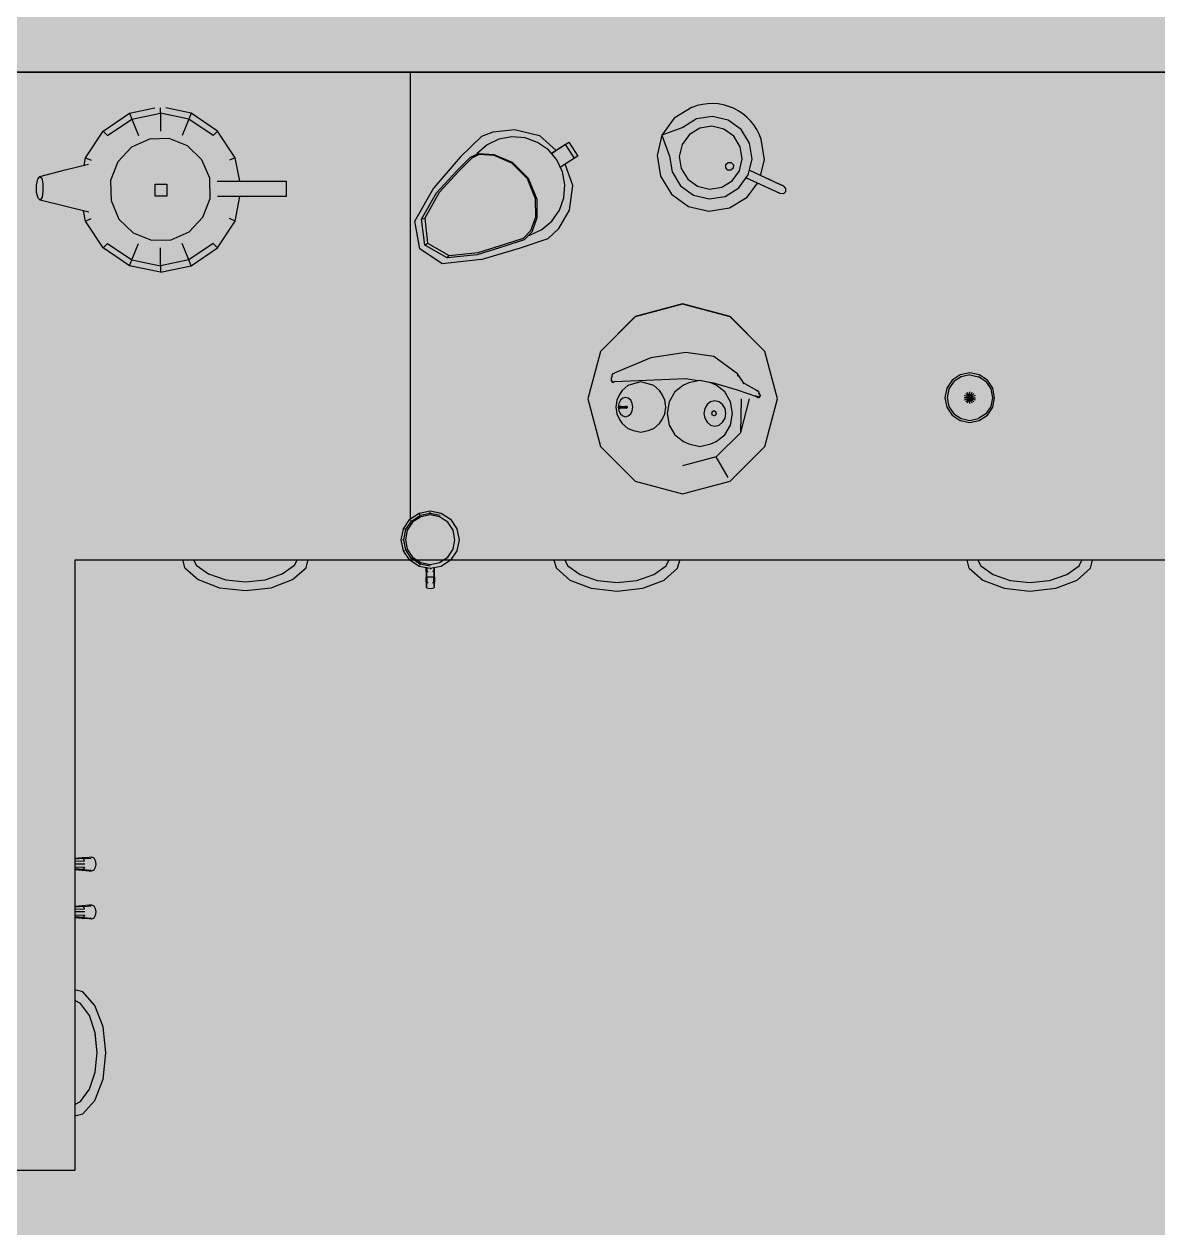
# Model space of a CAD drawing. Header units: millimetres. Extents: x 11706 to 69606, y 10911 to 38811.
# Drawn here: x 12960 to 14405, y 14337 to 15872 of the extents above; entities that cross this region are included whole.
import ezdxf

# ---------------------------------------------------------------- set-up
doc = ezdxf.new("R2010")
doc.units = ezdxf.units.MM
for name, color, linetype in [('floor', 172, 'Continuous'), ('Furniture', 34, 'Continuous'), ('wall', 5, 'Continuous')]:
    doc.layers.add(name, color=color, linetype=linetype)

# ---------------------------------------------------------------- blocks, each defined once
blk = doc.blocks.new('yuti7765')
blk.add_hatch(color=254).paths.add_polyline_path([(0, -1400.1), (0, 0), (3466.5, -0.1), (3466.5, -622.2), (618.4, -622.2), (618.4, -1400.1)])
for p, q in [((1046.1, -569.4), (1046.1, -0.1)), ((687.9, -52.4), (720.5, -45.7)), ((727.4, -52.4), (727.4, -45.7)), ((766.8, -52.4), (734.2, -45.7)), ((1405.1, -44.9), (1382.3, -58.9)), ((654.5, -75.2), (687.9, -52.4)), ((660, -80.8), (690.9, -59.8)), ((687.9, -52.4), (690.9, -59.8)), ((690.9, -59.8), (727.4, -52.4)), ((690.9, -59.8), (699.5, -80.8)), ((727.4, -52.4), (727.4, -75.2)), ((763.8, -59.8), (727.4, -52.4)), ((763.8, -59.8), (755.3, -80.8)), ((766.8, -52.4), (763.8, -59.8)), ((794.7, -80.8), (763.8, -59.8)), ((800.3, -75.2), (766.8, -52.4)), ((1382.3, -58.9), (1366.6, -80.5)), ((1410.5, -59.7), (1393, -70.5)), ((1430.8, -56.5), (1410.5, -59.7)), ((1450.8, -61.3), (1430.8, -56.5)), ((1467.4, -73.3), (1450.8, -61.3)), ((632.1, -109.3), (654.5, -75.2)), ((654.5, -75.2), (660, -80.8)), ((800.3, -75.2), (794.7, -80.8)), ((822.6, -109.3), (800.3, -75.2)), ((1137.1, -81.5), (1151.6, -76.2)), ((1151.6, -76.2), (1178.6, -73.3)), ((1178.6, -73.3), (1210.5, -81)), ((1393, -70.5), (1366.6, -80.5)), ((1414.9, -71.5), (1401.6, -79.7)), ((1430.3, -69), (1414.9, -71.5)), ((1445.5, -72.7), (1430.3, -69)), ((1458.2, -81.8), (1445.5, -72.7)), ((1478.1, -90.8), (1467.4, -73.3)), ((713.4, -85.4), (690.4, -95.7)), ((738.6, -84.8), (713.4, -85.4)), ((762, -94.1), (738.6, -84.8)), ((1137.1, -81.5), (1109.6, -108.5)), ((1158.9, -85.7), (1143.8, -92.9)), ((1175.4, -82.7), (1158.9, -85.7)), ((1192.2, -84), (1175.4, -82.7)), ((1208, -89.6), (1192.2, -84)), ((1221.8, -99.1), (1208, -89.6)), ((1210.5, -81), (1231.6, -100)), ((1243.7, -92.2), (1248.1, -89.4)), ((1248.1, -89.4), (1259.5, -107)), ((1366.6, -80.5), (1360.4, -106.4)), ((1366.6, -80.5), (1376.2, -107)), ((1401.6, -79.7), (1392.4, -92.3)), ((1466.4, -95.2), (1458.2, -81.8)), ((1481.4, -111.1), (1478.1, -90.8)), ((1497.1, -111.7), (1493, -85.3)), ((690.4, -95.7), (673, -114.3)), ((780.1, -111.9), (762, -94.1)), ((1122.5, -108.3), (1132.6, -103.6)), ((1133.8, -105.2), (1124.1, -109.7)), ((1131, -103.7), (1130.5, -104.6)), ((1143.8, -92.9), (1131, -103.7)), ((1132.6, -103.6), (1152.3, -105)), ((1152.8, -106.5), (1133.8, -105.2)), ((1152.3, -105), (1175.6, -114.8)), ((1175.3, -116), (1152.8, -106.5)), ((1232.6, -111.9), (1221.8, -99.1)), ((1243.7, -92.2), (1226, -103.7)), ((1239.2, -95.1), (1226, -103.7)), ((1226, -103.7), (1230.8, -100.5)), ((1226, -103.7), (1227.2, -105.5)), ((1243.7, -92.2), (1239.2, -95.1)), ((1242, -93.3), (1243.7, -92.2)), ((1255.1, -109.9), (1243.7, -92.2)), ((1259.5, -107), (1255.1, -109.9)), ((1360.4, -106.4), (1364.6, -132.8)), ((1376.2, -107), (1379.4, -127.3)), ((1392.4, -92.3), (1388.7, -107.5)), ((1468.8, -110.6), (1466.4, -95.2)), ((605.9, -124.6), (635.9, -117.2)), ((630.3, -118.6), (632.1, -109.3)), ((632.1, -109.3), (639.4, -112.4)), ((673, -114.3), (663.9, -138.2)), ((790.3, -135.3), (780.1, -111.9)), ((822.6, -109.3), (815.4, -112.4)), ((828.5, -139.2), (822.6, -109.3)), ((1109.6, -108.5), (1075.7, -147.6)), ((1105.5, -125.4), (1122.5, -108.3)), ((1124.1, -109.7), (1107.7, -126.2)), ((1195.2, -135.9), (1175.3, -116)), ((1175.6, -114.8), (1196.2, -135.4)), ((1239.8, -127), (1232.6, -111.9)), ((1237.4, -121.3), (1236.2, -119.5)), ((1255.1, -109.9), (1237.4, -121.3)), ((1253.1, -144.5), (1243.4, -117.4)), ((1388.7, -107.5), (1391.2, -123)), ((1447.8, -121.9), (1447.9, -117.9)), ((1450.5, -124.8), (1447.8, -121.9)), ((1447.9, -117.9), (1450.9, -115.1)), ((1450.9, -115.1), (1454.9, -115.3)), ((1457.5, -122.3), (1454.5, -125)), ((1454.9, -115.3), (1457.6, -118.2)), ((1457.6, -118.2), (1457.5, -122.3)), ((1465.2, -125.8), (1468.8, -110.6)), ((1476.6, -131.1), (1481.4, -111.1)), ((1492.3, -131.8), (1497.1, -111.7)), ((569.5, -144.3), (571.1, -136.3)), ((571.1, -136.3), (573.8, -132.9)), ((573.8, -132.9), (605.9, -124.6)), ((573.8, -132.9), (576.2, -135.2)), ((576.2, -135.2), (577.6, -142.4)), ((790.8, -161), (790.3, -135.3)), ((1079.4, -153.7), (1105.5, -125.4)), ((1107.7, -126.2), (1082.6, -153.5)), ((1205.6, -161.4), (1195.2, -135.9)), ((1196.2, -135.4), (1207, -161.8)), ((1242.8, -143.5), (1239.8, -127)), ((1364.6, -132.8), (1378.6, -155.5)), ((1379.4, -127.3), (1390.2, -144.8)), ((1391.2, -123), (1399.4, -136.3)), ((1399.4, -136.3), (1412, -145.5)), ((1454.5, -125), (1450.5, -124.8)), ((1456, -138.5), (1465.2, -125.8)), ((1464.5, -147.7), (1476.6, -131.1)), ((1517.4, -154.9), (1474.2, -135.1)), ((1516.9, -143.1), (1478.4, -125.4)), ((1510.2, -140.1), (1500.9, -135.8)), ((569.7, -153.6), (569.5, -144.3)), ((577.8, -151.7), (576.6, -159.6)), ((577.6, -142.4), (577.8, -151.7)), ((663.9, -138.2), (664.5, -163.8)), ((720.9, -143), (735.8, -143)), ((720.9, -158.3), (720.9, -143)), ((735.8, -143), (735.8, -158.3)), ((799.9, -139.2), (806.7, -139.2)), ((806.7, -139.2), (812.1, -139.2)), ((812.1, -139.2), (822.3, -139.2)), ((822.3, -139.2), (840.2, -139.2)), ((840.2, -139.2), (858.3, -139.2)), ((858.3, -139.2), (873.4, -139.2)), ((873.4, -139.2), (883.3, -139.2)), ((883.3, -139.2), (887.6, -139.2)), ((887.6, -139.2), (887.6, -158.7)), ((1051.6, -190.2), (1075.7, -147.6)), ((1241.5, -160.3), (1242.8, -143.5)), ((1248.6, -176), (1253.1, -144.5)), ((1390.2, -144.8), (1406.8, -156.9)), ((1412, -145.5), (1427.2, -149.1)), ((1427.2, -149.1), (1442.7, -146.6)), ((1442.7, -146.6), (1456, -138.5)), ((1447, -158.4), (1464.5, -147.7)), ((1475.3, -159.3), (1488.2, -141.5)), ((1508.7, -150.9), (1486.4, -140.7)), ((1520.2, -144.7), (1512.6, -141.1)), ((1521.8, -145.4), (1516.9, -143.1)), ((1521.4, -155.1), (1524.3, -152.3)), ((1524.5, -148.3), (1521.8, -145.4)), ((1524.3, -152.3), (1524.5, -148.3)), ((571.7, -160.8), (569.7, -153.6)), ((574.3, -163.1), (571.7, -160.8)), ((576.6, -159.6), (574.3, -163.1)), ((607, -171.3), (574.3, -163.1)), ((664.5, -163.8), (674.6, -187.3)), ((735.8, -158.3), (720.9, -158.3)), ((781.7, -184.9), (790.8, -161)), ((887.6, -158.7), (800, -158.7)), ((822.6, -189.8), (828.7, -158.7)), ((1060.3, -187.5), (1079.4, -153.7)), ((1082.6, -153.5), (1064.2, -186.1)), ((1205.9, -184.4), (1205.6, -161.4)), ((1207, -161.8), (1207.3, -185.8)), ((1235.9, -176), (1241.5, -160.3)), ((1378.6, -155.5), (1400.2, -171.2)), ((1406.8, -156.9), (1426.8, -161.6)), ((1426.8, -161.6), (1447, -158.4)), ((1452.5, -173.2), (1475.3, -159.3)), ((1516.7, -154.6), (1515.1, -153.9)), ((1517.4, -154.9), (1516.7, -154.6)), ((1521.4, -155.1), (1517.4, -154.9)), ((636.1, -178.4), (607, -171.3)), ((632.1, -189.8), (629.6, -176.8)), ((1226.4, -189.8), (1235.9, -176)), ((1235.2, -199.4), (1248.6, -176)), ((1400.2, -171.2), (1426.2, -177.4)), ((1426.2, -177.4), (1452.5, -173.2)), ((632.1, -189.8), (639.4, -186.8)), ((654.5, -224), (632.1, -189.8)), ((674.6, -187.3), (692.8, -205)), ((764.3, -203.4), (781.7, -184.9)), ((800.3, -224), (822.6, -189.8)), ((822.6, -189.8), (815.4, -186.8)), ((1058.2, -225.1), (1051.6, -190.2)), ((1060.3, -187.5), (1064.2, -186.1)), ((1064.3, -220.8), (1060.3, -187.5)), ((1064.2, -186.1), (1068, -218.2)), ((1199.5, -202.1), (1205.9, -184.4)), ((1207.3, -185.8), (1200.7, -204.2)), ((1213.6, -200.7), (1226.4, -189.8)), ((1221.5, -211.9), (1235.2, -199.4)), ((692.8, -205), (716.2, -214.3)), ((716.2, -214.3), (741.3, -213.7)), ((741.3, -213.7), (764.3, -203.4)), ((1167.7, -218.8), (1190, -211.5)), ((1190.8, -213.8), (1167.8, -221.5)), ((1186.5, -224.1), (1221.5, -211.9)), ((1190, -211.5), (1199.5, -202.1)), ((1200.7, -204.2), (1190.8, -213.8)), ((1196.5, -208.3), (1198.4, -207.9)), ((1198.4, -207.9), (1213.6, -200.7)), ((654.5, -224), (660, -218.3)), ((687.9, -246.8), (654.5, -224)), ((660, -218.3), (690.9, -239.4)), ((690.9, -239.4), (699.5, -218.3)), ((727.4, -246.8), (727.4, -224)), ((763.8, -239.4), (755.3, -218.3)), ((794.7, -218.3), (763.8, -239.4)), ((766.8, -246.8), (800.3, -224)), ((800.3, -224), (794.7, -218.3)), ((1086.6, -244.4), (1058.2, -225.1)), ((1064.3, -220.8), (1068, -218.2)), ((1092.9, -236.8), (1064.3, -220.8)), ((1068, -218.2), (1095.5, -233.6)), ((1095.5, -233.6), (1132.5, -230)), ((1167.8, -221.5), (1131.2, -233.1)), ((1132.5, -230), (1167.7, -218.8)), ((1136.3, -239), (1186.5, -224.1)), ((687.9, -246.8), (690.9, -239.4)), ((690.9, -239.4), (727.4, -246.8)), ((763.8, -239.4), (727.4, -246.8)), ((766.8, -246.8), (763.8, -239.4)), ((1136.3, -239), (1086.6, -244.4)), ((1131.2, -233.1), (1092.9, -236.8)), ((1092.9, -236.8), (1095.5, -233.6)), ((727.4, -254.8), (687.9, -246.8)), ((727.4, -246.8), (727.4, -254.8)), ((727.4, -254.8), (766.8, -246.8)), ((1392.9, -295.5), (1332.4, -311.7)), ((1392.9, -295.6), (1332.4, -311.8)), ((1453.4, -311.7), (1392.9, -295.5)), ((1453.4, -311.8), (1392.9, -295.6)), ((1332.4, -311.7), (1288.1, -356)), ((1332.4, -311.8), (1288.1, -356)), ((1497.7, -356), (1453.4, -311.7)), ((1497.7, -356), (1453.4, -311.8)), ((1288.1, -356), (1271.9, -416.5)), ((1288.1, -356), (1271.9, -416.5)), ((1352.5, -364.4), (1305.6, -383.9)), ((1396.8, -357.3), (1352.5, -364.4)), ((1432.6, -362.5), (1396.8, -357.3)), ((1463, -384.5), (1432.6, -362.5)), ((1513.9, -416.5), (1497.7, -356)), ((1513.9, -416.5), (1497.7, -356)), ((1758.8, -383.3), (1746.7, -385.7)), ((1770.9, -385.7), (1758.8, -383.3)), ((1302.1, -393), (1302.2, -389.6)), ((1302.1, -393), (1302.2, -391.1)), ((1302.2, -391.6), (1302.1, -393)), ((1302.1, -393), (1302.2, -392.7)), ((1302.1, -393), (1302.2, -393.1)), ((1302.2, -393.7), (1302.1, -393)), ((1302.1, -393), (1302.2, -393.7)), ((1302.2, -393.5), (1302.1, -393)), ((1302.2, -389.6), (1302.5, -388.2)), ((1302.2, -393.7), (1302.4, -394.2)), ((1302.4, -394.2), (1302.5, -394.3)), ((1302.5, -394.3), (1302.4, -394.2)), ((1302.6, -387.5), (1302.5, -388.3)), ((1302.6, -388.5), (1302.5, -389.1)), ((1302.6, -394.5), (1302.5, -394.3)), ((1302.8, -386.9), (1302.6, -387.5)), ((1302.6, -394.5), (1302.6, -393.8)), ((1303.1, -395.1), (1302.6, -394.5)), ((1303, -386.2), (1302.8, -386.9)), ((1302.8, -394), (1303.1, -395.1)), ((1303, -386.2), (1303.5, -385.1)), ((1303.4, -395.1), (1303.1, -395.1)), ((1303.7, -395.4), (1303.4, -395)), ((1303.7, -384.7), (1303.5, -385.2)), ((1303.7, -384.7), (1303.8, -384.7)), ((1303.8, -384.8), (1303.7, -384.7)), ((1305.6, -395.3), (1303.7, -395.4)), ((1303.7, -395.4), (1305.6, -395.3)), ((1303.8, -384.7), (1303.9, -384.4)), ((1303.9, -384.4), (1305.6, -383.7)), ((1305.6, -383.7), (1305.6, -384.2)), ((1396.8, -390.9), (1305.6, -394.9)), ((1305.6, -395.3), (1305.6, -395.3)), ((1305.6, -395.3), (1305.6, -395.3)), ((1330.3, -397.3), (1323, -399.6)), ((1339.6, -394.9), (1330.3, -397.3)), ((1348.9, -397.3), (1339.6, -394.9)), ((1356.3, -399.6), (1348.9, -397.3)), ((1400.8, -396.1), (1393.9, -399.1)), ((1412.8, -393.4), (1396.8, -390.9)), ((1414.8, -392.9), (1400.8, -396.1)), ((1428.8, -396.1), (1414.8, -392.9)), ((1432.6, -396.4), (1425, -395.3)), ((1435.7, -399.1), (1428.8, -396.1)), ((1463, -405.6), (1432.6, -396.4)), ((1463, -384.5), (1463, -387.6)), ((1470.7, -396.4), (1463, -384.5)), ((1470.3, -397.4), (1470.7, -396.4)), ((1487.6, -405.7), (1470.7, -396.4)), ((1736.4, -392.6), (1729.6, -402.9)), ((1738.3, -394.5), (1732, -403.9)), ((1746.7, -385.7), (1736.4, -392.6)), ((1747.7, -388.2), (1738.3, -394.5)), ((1758.8, -386), (1747.7, -388.2)), ((1758.8, -386), (1769.9, -388.2)), ((1779.3, -394.5), (1769.9, -388.2)), ((1781.2, -392.6), (1770.9, -385.7)), ((1779.3, -394.5), (1785.6, -403.9)), ((1788, -402.9), (1781.2, -392.6)), ((1312.6, -410.9), (1308.9, -418.3)), ((1315.7, -406), (1312.6, -410.9)), ((1323, -399.6), (1315.7, -406)), ((1363.5, -406), (1356.3, -399.6)), ((1366.7, -410.9), (1363.5, -406)), ((1370.4, -418.3), (1366.7, -410.9)), ((1382.9, -407.5), (1375.6, -420.1)), ((1393.9, -399.1), (1382.9, -407.5)), ((1446.7, -407.5), (1435.7, -399.1)), ((1454, -420.1), (1446.7, -407.5)), ((1487.6, -414), (1463, -405.6)), ((1486.1, -413.5), (1486.1, -412.3)), ((1487.6, -405.7), (1488, -406.1)), ((1487.6, -406.3), (1487.6, -405.7)), ((1487.6, -405.7), (1489.6, -406.7)), ((1489.6, -406.9), (1487.6, -405.7)), ((1487.6, -406.3), (1488, -406.1)), ((1487.6, -412.8), (1487.6, -413.5)), ((1487.6, -413.5), (1487.6, -413.9)), ((1488, -414.1), (1487.6, -413.5)), ((1487.6, -413.9), (1487.6, -414)), ((1488, -414.1), (1487.6, -413.9)), ((1487.6, -414), (1488.6, -414.6)), ((1489.2, -414.7), (1487.6, -414)), ((1488, -406.1), (1488, -406.5)), ((1488, -413.7), (1488, -414.1)), ((1489.6, -414.3), (1488, -413.7)), ((1489.6, -406.7), (1489.5, -406.8)), ((1489.6, -406.7), (1489.6, -406.9)), ((1490.5, -408.7), (1489.6, -406.7)), ((1489.6, -406.9), (1489.6, -407.9)), ((1489.7, -407.1), (1489.6, -406.9)), ((1489.6, -406.9), (1489.9, -408.2)), ((1489.6, -413.7), (1489.6, -413.9)), ((1490.5, -413.8), (1489.6, -413.7)), ((1489.9, -413.8), (1489.6, -414.3)), ((1489.6, -414.3), (1490.5, -413.8)), ((1490.2, -409.7), (1490.2, -409.4)), ((1490.2, -410.5), (1490.2, -409.7)), ((1490.9, -410), (1490.5, -408.7)), ((1490.8, -410.4), (1490.5, -409.6)), ((1490.9, -414.1), (1490.5, -413.8)), ((1490.5, -413.8), (1490.5, -414.3)), ((1490.5, -414.3), (1490.9, -414.1)), ((1491.2, -410.7), (1490.9, -409.9)), ((1490.9, -410), (1491.2, -410.7)), ((1490.9, -414.4), (1491.2, -414)), ((1491.2, -410.7), (1491.5, -412)), ((1491.5, -412), (1491.2, -410.7)), ((1491.5, -412), (1491.2, -410.9)), ((1491.5, -412), (1491.2, -411.1)), ((1491.2, -411.5), (1491.5, -412)), ((1491.5, -412), (1491.2, -411.9)), ((1491.5, -412), (1491.2, -412.7)), ((1491.2, -412.3), (1491.5, -412)), ((1491.5, -412), (1491.2, -413.5)), ((1491.2, -413.7), (1491.5, -412)), ((1491.5, -412), (1491.2, -413.9)), ((1491.2, -414), (1491.5, -412)), ((1729.6, -402.9), (1727.2, -415)), ((1732, -403.9), (1729.8, -415)), ((1758.8, -415), (1752, -412.2)), ((1758.8, -415), (1753.6, -409.8)), ((1758.8, -415), (1756, -408.2)), ((1758.8, -415), (1758.8, -407.7)), ((1761.6, -408.2), (1758.8, -415)), ((1758.8, -415), (1764, -409.8)), ((1765.5, -412.2), (1758.8, -415)), ((1785.6, -403.9), (1787.8, -415)), ((1790.4, -415), (1788, -402.9)), ((1271.9, -416.5), (1288.1, -477)), ((1271.9, -416.5), (1288.1, -477)), ((1308.9, -418.3), (1307.6, -427)), ((1307.6, -427), (1308.9, -435.7)), ((1311.6, -422.3), (1310.9, -427)), ((1310.9, -427), (1311.6, -431.7)), ((1313.6, -418.3), (1311.6, -422.3)), ((1311.8, -427), (1311.9, -425.8)), ((1311.9, -428.1), (1311.8, -427)), ((1311.9, -425.8), (1312.3, -425.4)), ((1312.3, -428.6), (1311.9, -428.1)), ((1312.6, -425.8), (1312.3, -425.4)), ((1312.3, -425.4), (1314.5, -425.8)), ((1312.6, -428.1), (1312.3, -428.6)), ((1312.3, -428.6), (1314.5, -428.1)), ((1312.6, -425.8), (1314.8, -426.2)), ((1312.7, -427), (1312.6, -425.8)), ((1312.6, -428.1), (1312.7, -427)), ((1314.8, -427.8), (1312.6, -428.1)), ((1312.7, -427), (1323.1, -427)), ((1316.6, -415.6), (1313.6, -418.3)), ((1314.5, -425.8), (1316.7, -426.1)), ((1314.5, -428.1), (1316.7, -427.9)), ((1314.8, -426.2), (1317, -426.3)), ((1317, -427.6), (1314.8, -427.8)), ((1320.2, -414.7), (1316.6, -415.6)), ((1316.7, -426.1), (1318.7, -426.1)), ((1316.7, -427.9), (1318.7, -427.9)), ((1317, -426.3), (1319.1, -426.3)), ((1319.1, -427.6), (1317, -427.6)), ((1318.7, -426.1), (1320.6, -425.8)), ((1318.7, -427.9), (1320.6, -428.1)), ((1319.1, -426.3), (1321.1, -426.2)), ((1321.1, -427.8), (1319.1, -427.6)), ((1323.7, -415.6), (1320.2, -414.7)), ((1320.6, -425.8), (1322, -425.5)), ((1320.6, -428.1), (1322, -428.5)), ((1321.1, -426.2), (1322.8, -425.9)), ((1322.8, -428.1), (1321.1, -427.8)), ((1326.7, -418.3), (1323.7, -415.6)), ((1328.7, -422.3), (1326.7, -418.3)), ((1329.4, -427), (1328.7, -422.3)), ((1328.7, -431.7), (1329.4, -427)), ((1371.7, -427), (1370.4, -418.3)), ((1370.4, -435.7), (1371.7, -427)), ((1375.6, -420.1), (1373, -435)), ((1421, -428.9), (1419.9, -435)), ((1424, -423.6), (1421, -428.9)), ((1428.6, -420.1), (1424, -423.6)), ((1433.9, -418.9), (1428.6, -420.1)), ((1439.3, -420.1), (1433.9, -418.9)), ((1443.8, -423.6), (1439.3, -420.1)), ((1446.9, -428.9), (1443.8, -423.6)), ((1448, -435), (1446.9, -428.9)), ((1456.6, -435), (1454, -420.1)), ((1466.9, -459.2), (1467.9, -416.5)), ((1466.9, -459.2), (1478.3, -416.5)), ((1488.6, -414.6), (1488.5, -414.4)), ((1488.6, -414.6), (1488.6, -414.4)), ((1489.6, -414.9), (1488.6, -414.6)), ((1489.2, -414.7), (1489.6, -414.3)), ((1490.5, -414.7), (1489.2, -414.7)), ((1489.6, -414.3), (1490.5, -414.3)), ((1489.6, -414.7), (1489.6, -414.9)), ((1489.6, -414.9), (1490.5, -414.7)), ((1490.5, -414.3), (1490.5, -414.7)), ((1490.5, -414.7), (1490.9, -414.4)), ((1497.7, -477), (1513.9, -416.5)), ((1497.7, -477), (1513.9, -416.5)), ((1727.2, -415), (1729.6, -427.1)), ((1729.6, -427.1), (1736.4, -437.3)), ((1729.8, -415), (1732, -426.1)), ((1732, -426.1), (1738.3, -435.5)), ((1758.8, -415), (1751.5, -415)), ((1752, -417.8), (1758.8, -415)), ((1753.6, -420.1), (1758.8, -415)), ((1756, -421.7), (1758.8, -415)), ((1758.8, -415), (1766.1, -415)), ((1758.8, -415), (1765.5, -417.8)), ((1758.8, -415), (1764, -420.1)), ((1758.8, -415), (1761.6, -421.7)), ((1758.8, -422.3), (1758.8, -415)), ((1785.6, -426.1), (1779.3, -435.5)), ((1781.2, -437.3), (1788, -427.1)), ((1787.8, -415), (1785.6, -426.1)), ((1788, -427.1), (1790.4, -415)), ((1308.9, -435.7), (1312.6, -443)), ((1311.6, -431.7), (1313.6, -435.7)), ((1312.6, -443), (1315.7, -448)), ((1313.6, -435.7), (1316.6, -438.3)), ((1316.6, -438.3), (1320.2, -439.3)), ((1320.2, -439.3), (1323.7, -438.3)), ((1323.7, -438.3), (1326.7, -435.7)), ((1326.7, -435.7), (1328.7, -431.7)), ((1363.5, -448), (1366.7, -443)), ((1366.7, -443), (1370.4, -435.7)), ((1373, -435), (1375.6, -449.9)), ((1419.9, -435), (1421, -441.2)), ((1421, -441.2), (1424, -446.4)), ((1430.2, -435), (1429.5, -435)), ((1430.2, -435), (1431, -432.8)), ((1431, -437.3), (1430.2, -435)), ((1431, -432.8), (1430.3, -432.8)), ((1431, -437.3), (1430.3, -437.3)), ((1431, -432.8), (1432.9, -431.9)), ((1432.9, -438.2), (1431, -437.3)), ((1432.9, -431.9), (1432.3, -431.9)), ((1432.9, -438.2), (1432.3, -438.2)), ((1432.9, -431.9), (1434.9, -432.8)), ((1434.9, -437.3), (1432.9, -438.2)), ((1434.9, -432.8), (1435.7, -435)), ((1435.7, -435), (1434.9, -437.3)), ((1443.8, -446.4), (1446.9, -441.2)), ((1446.9, -441.2), (1448, -435)), ((1454, -449.9), (1456.6, -435)), ((1736.4, -437.3), (1746.7, -444.2)), ((1738.3, -435.5), (1747.7, -441.7)), ((1746.7, -444.2), (1758.8, -446.6)), ((1747.7, -441.7), (1758.8, -444)), ((1758.8, -444), (1769.9, -441.7)), ((1758.8, -446.6), (1770.9, -444.2)), ((1779.3, -435.5), (1769.9, -441.7)), ((1770.9, -444.2), (1781.2, -437.3)), ((1315.7, -448), (1323, -454.4)), ((1323, -454.4), (1330.3, -456.7)), ((1330.3, -456.7), (1339.6, -459.1)), ((1339.6, -459.1), (1348.9, -456.7)), ((1348.9, -456.7), (1356.3, -454.4)), ((1356.3, -454.4), (1363.5, -448)), ((1375.6, -449.9), (1382.9, -462.5)), ((1424, -446.4), (1428.6, -449.9)), ((1428.6, -449.9), (1433.9, -451.1)), ((1433.9, -451.1), (1439.3, -449.9)), ((1435.6, -490.5), (1466.9, -459.2)), ((1439.3, -449.9), (1443.8, -446.4)), ((1446.7, -462.5), (1454, -449.9)), ((1382.9, -462.5), (1393.9, -470.9)), ((1393.9, -470.9), (1400.8, -473.9)), ((1400.8, -473.9), (1414.8, -477.1)), ((1414.8, -477.1), (1428.8, -473.9)), ((1428.8, -473.9), (1435.7, -470.9)), ((1435.7, -470.9), (1446.7, -462.5)), ((1288.1, -477), (1332.4, -521.3)), ((1288.1, -477), (1332.4, -521.3)), ((1435.6, -490.5), (1392.9, -501.9)), ((1450.8, -516.8), (1435.6, -490.5)), ((1453.4, -521.3), (1497.7, -477)), ((1453.4, -521.3), (1497.7, -477)), ((1332.4, -521.3), (1392.9, -537.5)), ((1332.4, -521.3), (1392.9, -537.5)), ((1392.9, -537.5), (1453.4, -521.3)), ((1392.9, -537.5), (1453.4, -521.3)), ((1045.1, -570), (1057.1, -562)), ((1047.4, -572.3), (1058.3, -565)), ((1059.1, -566.9), (1048.8, -573.7)), ((1057.1, -562), (1071.2, -559.2)), ((1058.3, -565), (1057.6, -563.4)), ((1071.2, -562.4), (1058.3, -565)), ((1071.2, -564.5), (1059.1, -566.9)), ((1071.2, -559.2), (1085.3, -562)), ((1071.2, -562.4), (1071.2, -560.7)), ((1084, -565), (1071.2, -562.4)), ((1083.2, -566.9), (1071.2, -564.5)), ((1093.5, -573.7), (1083.2, -566.9)), ((1085.3, -562), (1097.2, -570)), ((1034.3, -596.1), (1037.1, -582)), ((1037.1, -582), (1045.1, -570)), ((1040.1, -583.2), (1038.5, -582.5)), ((1040.1, -583.2), (1047.4, -572.3)), ((1048.8, -573.7), (1042, -584)), ((1047.4, -572.3), (1046.2, -571.1)), ((1100.3, -584), (1093.5, -573.7)), ((1097.2, -570), (1105.2, -582)), ((1105.2, -582), (1108, -596.1)), ((1037.1, -610.1), (1034.3, -596.1)), ((1037.5, -596.1), (1035.8, -596.1)), ((1037.5, -596.1), (1040.1, -583.2)), ((1040.1, -608.9), (1037.5, -596.1)), ((1042, -584), (1039.6, -596.1)), ((1039.6, -596.1), (1042, -608.1)), ((1102.7, -596.1), (1100.3, -584)), ((1100.3, -608.1), (1102.7, -596.1)), ((1108, -596.1), (1105.2, -610.1)), ((1045.1, -622.1), (1037.1, -610.1)), ((1040.1, -608.9), (1038.5, -609.6)), ((1047.4, -619.8), (1040.1, -608.9)), ((1042, -608.1), (1048.8, -618.4)), ((1093.5, -618.4), (1100.3, -608.1)), ((1105.2, -610.1), (1097.2, -622.1)), ((758.6, -631.7), (755.9, -621.3)), ((769.5, -621.3), (773.1, -628.4)), ((773.1, -628.4), (788.8, -639.7)), ((882.7, -639.7), (898.4, -628.4)), ((898.4, -628.4), (902, -621.3)), ((913, -631.7), (915.6, -621.3)), ((1057.1, -630.1), (1045.1, -622.1)), ((1047.4, -619.8), (1046.2, -621)), ((1058.3, -627.1), (1047.4, -619.8)), ((1048.8, -618.4), (1059.1, -625.2)), ((1058.3, -627.1), (1057.6, -628.7)), ((1071.2, -629.7), (1058.3, -627.1)), ((1059.1, -625.2), (1071.2, -627.6)), ((1071.2, -627.6), (1083.2, -625.2)), ((1083.2, -625.2), (1093.5, -618.4)), ((1097.2, -622.1), (1085.3, -630.1)), ((1232, -632.4), (1229.4, -622)), ((1243, -622), (1246.6, -629.1)), ((1371.9, -629.1), (1375.5, -622)), ((1386.5, -632.4), (1389.2, -622)), ((1758.2, -632.4), (1755.6, -622)), ((1769.2, -622), (1772.8, -629.1)), ((1898.1, -629.1), (1901.7, -622)), ((1912.7, -632.4), (1915.4, -622)), ((758.6, -631.7), (775.7, -646.8)), ((788.8, -639.7), (810.7, -647.1)), ((860.8, -647.1), (882.7, -639.7)), ((895.8, -646.8), (913, -631.7)), ((1071.2, -632.9), (1057.1, -630.1)), ((1066.1, -637), (1066.1, -631.9)), ((1066.8, -636.7), (1066.1, -637)), ((1066.1, -637), (1066.1, -643.6)), ((1066.1, -643.6), (1066.8, -643.6)), ((1066.1, -650.1), (1066.1, -643.6)), ((1066.8, -632), (1066.5, -632)), ((1066.8, -632), (1066.8, -636.7)), ((1067.6, -632.2), (1066.8, -632)), ((1066.8, -636.7), (1068.7, -636.4)), ((1066.8, -643.6), (1066.8, -636.7)), ((1075.9, -643.6), (1066.8, -643.6)), ((1066.8, -643.6), (1066.8, -650.5)), ((1085.3, -630.1), (1071.2, -632.9)), ((1071.2, -632.9), (1071.3, -632.8)), ((1071.3, -632.8), (1072.4, -632.6)), ((1075.9, -636.7), (1074, -636.4)), ((1075.9, -631.9), (1075.9, -636.7)), ((1075.9, -636.7), (1075.9, -643.6)), ((1076.6, -637), (1075.9, -636.7)), ((1075.9, -643.6), (1076.6, -643.6)), ((1075.9, -650.5), (1075.9, -643.6)), ((1076.6, -637), (1076.6, -631.8)), ((1076.6, -643.6), (1076.6, -637)), ((1076.6, -643.6), (1076.6, -650.1)), ((1232, -632.4), (1249.2, -647.6)), ((1246.6, -629.1), (1262.3, -640.5)), ((1262.3, -640.5), (1284.2, -647.8)), ((1334.4, -647.8), (1356.2, -640.5)), ((1356.2, -640.5), (1371.9, -629.1)), ((1369.4, -647.6), (1386.5, -632.4)), ((1758.2, -632.4), (1775.4, -647.6)), ((1772.8, -629.1), (1788.5, -640.5)), ((1788.5, -640.5), (1810.4, -647.8)), ((1860.6, -647.8), (1882.4, -640.5)), ((1882.4, -640.5), (1898.1, -629.1)), ((1895.6, -647.6), (1912.7, -632.4)), ((775.7, -646.8), (802.9, -657.2)), ((802.9, -657.2), (835.8, -660.9)), ((810.7, -647.1), (835.8, -649.6)), ((835.8, -649.6), (860.8, -647.1)), ((835.8, -660.9), (868.6, -657.2)), ((868.6, -657.2), (895.8, -646.8)), ((1066.1, -650.1), (1066.1, -655)), ((1066.8, -650.5), (1066.1, -650.1)), ((1066.1, -655), (1066.1, -656.7)), ((1066.1, -656.7), (1066.8, -657.4)), ((1066.8, -650.5), (1068.7, -650.7)), ((1066.8, -655.5), (1066.8, -650.5)), ((1066.8, -657.4), (1068.7, -657.9)), ((1068.7, -657.9), (1071.3, -658)), ((1071.3, -658), (1074, -657.9)), ((1074, -650.7), (1075.9, -650.5)), ((1074, -657.9), (1075.9, -657.4)), ((1076.6, -650.1), (1075.9, -650.5)), ((1075.9, -650.5), (1075.9, -655.5)), ((1075.9, -657.4), (1076.6, -656.7)), ((1076.6, -656.7), (1076.6, -650.1)), ((1249.2, -647.6), (1276.4, -657.9)), ((1276.4, -657.9), (1309.3, -661.6)), ((1284.2, -647.8), (1309.3, -650.4)), ((1309.3, -650.4), (1334.4, -647.8)), ((1309.3, -661.6), (1342.1, -657.9)), ((1342.1, -657.9), (1369.4, -647.6)), ((1775.4, -647.6), (1802.6, -657.9)), ((1802.6, -657.9), (1835.5, -661.6)), ((1810.4, -647.8), (1835.5, -650.4)), ((1835.5, -650.4), (1860.6, -647.8)), ((1835.5, -661.6), (1868.3, -657.9)), ((1868.3, -657.9), (1895.6, -647.6)), ((618.4, -1002.1), (627.7, -1001.2)), ((629.5, -1002.3), (618.4, -1003.1)), ((618.4, -1005.8), (630.8, -1005.3)), ((631.3, -1009.4), (618.4, -1009.4)), ((627.7, -1001.2), (636.6, -1000.5)), ((627.7, -1001.2), (629.5, -1002.3)), ((629.5, -1002.3), (639.1, -1001.7)), ((630.8, -1005.3), (629.5, -1002.3)), ((636.6, -1000.5), (639.7, -1000.2)), ((639.7, -1000.2), (642.5, -1001.4)), ((642.5, -1001.4), (644.5, -1004.8)), ((644.5, -1004.8), (645.3, -1009.4)), ((645.3, -1009.4), (644.5, -1014)), ((618.4, -1013), (630.8, -1013.5)), ((629.5, -1016.5), (618.4, -1015.7)), ((627.7, -1017.6), (618.4, -1016.8)), ((627.7, -1017.6), (629.5, -1016.5)), ((636.6, -1018.4), (627.7, -1017.6)), ((630.8, -1013.5), (629.5, -1016.5)), ((629.5, -1016.5), (639.1, -1017.2)), ((639.7, -1018.6), (636.6, -1018.4)), ((642.5, -1017.4), (639.7, -1018.6)), ((644.5, -1014), (642.5, -1017.4)), ((618.4, -1063.1), (627.7, -1062.3)), ((629.5, -1063.4), (618.4, -1064.2)), ((618.4, -1066.9), (630.8, -1066.4)), ((631.3, -1070.5), (618.4, -1070.5)), ((627.7, -1062.3), (636.6, -1061.5)), ((627.7, -1062.3), (629.5, -1063.4)), ((629.5, -1063.4), (639.1, -1062.7)), ((630.8, -1066.4), (629.5, -1063.4)), ((636.6, -1061.5), (639.7, -1061.3)), ((639.7, -1061.3), (642.5, -1062.5)), ((642.5, -1062.5), (644.5, -1065.9)), ((644.5, -1065.9), (645.3, -1070.5)), ((645.3, -1070.5), (644.5, -1075.1)), ((618.4, -1074.1), (630.8, -1074.6)), ((629.5, -1077.6), (618.4, -1076.8)), ((627.7, -1078.7), (618.4, -1077.8)), ((627.7, -1078.7), (629.5, -1077.6)), ((636.6, -1079.4), (627.7, -1078.7)), ((630.8, -1074.6), (629.5, -1077.6)), ((629.5, -1077.6), (639.1, -1078.2)), ((639.7, -1079.7), (636.6, -1079.4)), ((642.5, -1078.4), (639.7, -1079.7)), ((644.5, -1075.1), (642.5, -1078.4)), ((628.8, -1172.4), (618.4, -1169.7)), ((644, -1189.5), (628.8, -1172.4)), ((625.5, -1187), (618.4, -1183.3)), ((636.9, -1202.6), (625.5, -1187)), ((654.3, -1216.8), (644, -1189.5)), ((644.2, -1224.5), (636.9, -1202.6)), ((646.8, -1249.6), (644.2, -1224.5)), ((646.7, -1250.1), (644.2, -1225.6)), ((658, -1249.6), (654.3, -1216.8)), ((644.2, -1274.7), (646.8, -1249.6)), ((654.3, -1283.5), (658, -1250.6)), ((658, -1250.6), (657.9, -1250.1)), ((636.9, -1296.5), (644.2, -1274.7)), ((644, -1310.7), (654.3, -1283.5)), ((625.5, -1312.2), (636.9, -1296.5)), ((618.4, -1315.8), (625.5, -1312.2)), ((628.8, -1327.9), (644, -1310.7)), ((618.4, -1330.5), (628.8, -1327.9))]:
    blk.add_line(p, q)
blk.add_lwpolyline([(0, -1400.1), (0, 0), (3466.5, -0.1), (3466.5, -622.2), (618.4, -622.2), (618.4, -1400.1), (0, -1400.1)])
blk.add_arc((1430, -106.5), 66.4, 18.5386, 112.0579)

msp = doc.modelspace()

# ---------------------------------------------------------------- hatches: boundary and pattern name
at = {"layer": 'floor', "true_color": 0xfef4cd}
h = msp.add_hatch(color=254, dxfattribs=at)
h.paths.add_polyline_path([(16506.5, 11710.5), (12406.5, 11710.5), (12406.6, 15810.5), (16506.5, 15810.5), (16506.5, 14810.5), (16606.5, 14810.5), (16606.5, 16010.5), (16506.5, 16010.5), (16506.5, 16910.5), (16606.5, 16910.5), (16606.5, 18185.5), (12406.5, 18185.5), (12406.5, 22335.5), (18706.5, 22335.5), (18706.5, 22085.5), (18956.5, 22085.5), (18956.5, 17085.5), (18706.5, 17085.5), (18706.5, 16485.5), (19306.5, 16485.5), (19306.5, 17085.5), (19056.5, 17085.5), (19056.5, 22085.5), (19306.5, 22085.5), (19306.5, 22335.5), (26106.5, 22335.5), (26106.5, 22085.5), (26706.5, 22085.5), (26706.5, 22685.5), (26106.5, 22685.5), (26106.5, 22435.5), (19306.5, 22435.5), (19306.5, 22956.8), (19206.5, 22956.8), (19206.5, 22685.5), (18706.5, 22685.5), (18706.5, 22435.5), (12406.5, 22435.5), (12406.5, 27460.5), (12606.5, 27460.5), (12606.5, 28260.5), (13406.5, 28260.5), (13406.5, 27460.5), (19206.5, 27460.5), (19206.5, 23766.8), (19306.5, 23766.8), (19306.5, 27460.5), (26356.5, 27460.5), (26356.5, 23766.8), (26456.5, 23766.8), (26456.5, 27460.5), (31206.5, 27460.5), (31206.5, 22435.5), (28206.5, 22435.5), (28206.5, 22335.5), (31206.5, 22335.5), (31206.5, 16835.5), (28206.5, 16835.5), (28206.5, 16735.5), (31206.5, 16735.5), (31206.5, 11710.5), (26806.5, 11710.5), (26806.5, 13826.7), (26706.5, 13826.7), (26706.5, 11710.5), (16606.5, 11710.5), (16606.5, 13910.5), (16506.5, 13910.5)])
h.paths.add_polyline_path([(26106.5, 17085.5), (26706.5, 17085.5), (26706.5, 16485.5), (26106.5, 16485.5)], flags=16)
at = {"layer": 'wall', "true_color": 0x706e6b}
h = msp.add_hatch(color=8, dxfattribs=at)
h.paths.add_polyline_path([(12406.5, 15910.5), (16506.5, 15910.5), (16506.5, 16010.5), (16606.5, 16010.5), (16606.5, 14810.5), (16506.5, 14810.5), (16506.5, 15810.5), (12406.5, 15810.5)])
h.paths.add_polyline_path([(68906.5, 19785.5), (65406.5, 19785.5), (65406.5, 19885.5), (65306.5, 19885.5), (65306.5, 19585.5), (65406.5, 19585.5), (65406.5, 19685.5), (68906.5, 19685.5)])
h.paths.add_polyline_path([(68906.5, 22460.5), (64667.3, 22460.5), (64667.3, 22311.1), (65306.5, 22311.1), (65306.5, 20885.5), (65406.5, 20885.5), (65406.5, 22311.1), (68906.5, 22311.1)])
h.paths.add_polyline_path([(16606.5, 13910.5), (16506.5, 13910.5), (16506.5, 11710.5), (16606.5, 11710.5)])
h.paths.add_polyline_path([(65406.5, 18585.5), (65306.5, 18585.5), (65306.5, 17010.5), (65406.5, 17010.5)])
h.paths.add_polyline_path([(63706.5, 16485.5), (63506.5, 16485.5), (63506.5, 11710.5), (63706.5, 11710.5)])
h.paths.add_polyline_path([(63906.5, 17010.5), (63706.5, 17010.5), (63706.5, 16760.5), (63906.5, 16760.5)])
h.paths.add_polyline_path([(66906.5, 17010.5), (64906.5, 17010.5), (64906.5, 16760.5), (66906.5, 16760.5)])
h.paths.add_polyline_path([(63481.5, 27460.5), (63331.5, 27460.5), (63331.5, 22685.5), (63481.5, 22685.5)], flags=16)
h.paths.add_polyline_path([(63856.5, 22460.5), (63706.5, 22460.5), (63706.5, 22310.5), (63856.5, 22310.5)], flags=17)
h.paths.add_polyline_path([(56081.5, 16485.5), (55931.5, 16485.5), (55931.5, 11710.5), (56081.5, 11710.5)])
h.paths.add_polyline_path([(48681.5, 16485.5), (48531.5, 16485.5), (48531.5, 11710.5), (48681.5, 11710.5)])
h.paths.add_polyline_path([(48681.5, 27460.5), (48531.5, 27460.5), (48531.5, 22685.5), (48681.5, 22685.5)], flags=16)
h.paths.add_polyline_path([(19056.5, 22085.5), (18956.5, 22085.5), (18956.5, 17085.5), (19056.5, 17085.5)])
h.paths.add_polyline_path([(26806.5, 13826.7), (26706.5, 13826.7), (26706.5, 11710.5), (26806.5, 11710.5)])
h.paths.add_polyline_path([(18706.5, 22435.5), (12406.5, 22435.5), (12406.5, 22335.5), (18706.5, 22335.5)])
h.paths.add_polyline_path([(26106.5, 22435.5), (19306.5, 22435.5), (19306.5, 22335.5), (26106.5, 22335.5)], flags=17)
h.paths.add_polyline_path([(12406.5, 18085.5), (12406.5, 18185.5), (16606.5, 18185.5), (16606.5, 16910.5), (16506.5, 16910.5), (16506.5, 18085.5)])
h.paths.add_polyline_path([(31206.5, 16835.5), (28206.5, 16835.5), (28206.5, 16735.5), (31206.5, 16735.5)])
h.paths.add_polyline_path([(19306.5, 22956.8), (19206.5, 22956.8), (19206.5, 22685.5), (19306.5, 22685.5)], flags=17)
h.paths.add_polyline_path([(28206.5, 22435.5), (31206.5, 22435.5), (31206.5, 22335.5), (28206.5, 22335.5)], flags=17)
h.paths.add_polyline_path([(69506.5, 20085.5), (68906.5, 20085.5), (68906.5, 19485.5), (69506.5, 19485.5)])
h.paths.add_polyline_path([(66906.5, 15610.5), (66906.5, 17010.5), (68906.5, 17010.5), (68906.5, 17885.5), (69606.5, 17885.5), (69606.5, 16310.5), (67606.5, 16310.5), (67606.5, 15610.5)])
h.paths.add_polyline_path([(48606.5, 20751.9), (48506.5, 20751.9), (48506.5, 18419.2), (48606.5, 18419.2)])
h.paths.add_polyline_path([(43506.5, 11710.5), (44106.5, 11710.5), (44106.5, 11010.5), (43506.5, 11010.5)])
h.paths.add_polyline_path([(63106.5, 22685.5), (63706.5, 22685.5), (63706.5, 22085.5), (63106.5, 22085.5)], flags=17)
h.paths.add_polyline_path([(69606.5, 23085.5), (68906.5, 23085.5), (68906.5, 21685.5), (69606.5, 21685.5)])
h.paths.add_polyline_path([(65706.5, 11710.5), (66906.5, 11710.5), (66906.5, 14610.5), (67606.5, 14610.5), (67606.5, 10910.5), (65706.5, 10910.5)])
h.paths.add_polyline_path([(62706.5, 11710.5), (64106.5, 11710.5), (64106.5, 10910.5), (62706.5, 10910.5)])
h.paths.add_polyline_path([(55306.5, 11710.5), (56706.5, 11710.5), (56706.5, 10910.5), (55306.5, 10910.5)])
h.paths.add_polyline_path([(47906.5, 11710.5), (49306.5, 11710.5), (49306.5, 10910.5), (47906.5, 10910.5)])
h.paths.add_polyline_path([(60506.5, 11710.5), (61106.5, 11710.5), (61106.5, 11010.5), (60506.5, 11010.5)])
h.paths.add_polyline_path([(58306.5, 11710.5), (58906.5, 11710.5), (58906.5, 11010.5), (58306.5, 11010.5)])
h.paths.add_polyline_path([(53106.5, 11710.5), (53706.5, 11710.5), (53706.5, 11010.5), (53106.5, 11010.5)])
h.paths.add_polyline_path([(50906.5, 11710.5), (51506.5, 11710.5), (51506.5, 11010.5), (50906.5, 11010.5)])
h.paths.add_polyline_path([(45706.5, 11710.5), (46306.5, 11710.5), (46306.5, 11010.5), (45706.5, 11010.5)])
h.paths.add_polyline_path([(48306.5, 17085.5), (48906.5, 17085.5), (48906.5, 16485.5), (48306.5, 16485.5)])
h.paths.add_polyline_path([(55706.5, 17085.5), (56306.5, 17085.5), (56306.5, 16485.5), (55706.5, 16485.5)])
h.paths.add_polyline_path([(63106.5, 17085.5), (63706.5, 17085.5), (63706.5, 16485.5), (63106.5, 16485.5)])
h.paths.add_polyline_path([(55706.5, 22685.5), (56306.5, 22685.5), (56306.5, 22085.5), (55706.5, 22085.5)], flags=17)
h.paths.add_polyline_path([(48306.5, 22685.5), (48906.5, 22685.5), (48906.5, 22085.5), (48306.5, 22085.5)], flags=17)
h.paths.add_polyline_path([(40506.5, 11710.5), (41906.5, 11710.5), (41906.5, 10910.5), (40506.5, 10910.5)])
h.paths.add_polyline_path([(33506.5, 17085.5), (34106.5, 17085.5), (34106.5, 16485.5), (33506.5, 16485.5)])
h.paths.add_polyline_path([(40906.5, 17085.5), (41506.5, 17085.5), (41506.5, 16485.5), (40906.5, 16485.5)])
h.paths.add_polyline_path([(40906.5, 22685.5), (41506.5, 22685.5), (41506.5, 22085.5), (40906.5, 22085.5)], flags=17)
h.paths.add_polyline_path([(33506.5, 22685.5), (34106.5, 22685.5), (34106.5, 22085.5), (33506.5, 22085.5)], flags=17)
h.paths.add_polyline_path([(26406.5, 20751.9), (26506.5, 20751.9), (26506.5, 18419.2), (26406.5, 18419.2)])
h.paths.add_polyline_path([(33106.5, 11710.5), (34506.5, 11710.5), (34506.5, 10910.5), (33106.5, 10910.5)])
h.paths.add_polyline_path([(38306.5, 11710.5), (38906.5, 11710.5), (38906.5, 11010.5), (38306.5, 11010.5)])
h.paths.add_polyline_path([(36106.5, 11710.5), (36706.5, 11710.5), (36706.5, 11010.5), (36106.5, 11010.5)])
h.paths.add_polyline_path([(30906.5, 11710.5), (31506.5, 11710.5), (31506.5, 11010.5), (30906.5, 11010.5)])
h.paths.add_polyline_path([(11746.5, 20385.5), (12406.5, 20385.5), (12406.5, 20985.5), (11746.5, 20985.5)])
h.paths.add_polyline_path([(12406.5, 20985.5), (11706.5, 20985.5), (11706.5, 23360.5), (12406.5, 23360.5)])
h.paths.add_polyline_path([(11746.5, 18785.5), (12406.5, 18785.5), (12406.5, 18185.5), (11746.5, 18185.5)])
h.paths.add_polyline_path([(11746.5, 15210.5), (12406.5, 15210.5), (12406.5, 15810.5), (11746.5, 15810.5)])
h.paths.add_polyline_path([(11746.5, 13610.5), (12406.5, 13610.5), (12406.5, 13010.5), (11746.5, 13010.5)])
h.paths.add_polyline_path([(12406.5, 18185.5), (11706.5, 18185.5), (11706.5, 15810.5), (12406.5, 15810.5)])
h.paths.add_polyline_path([(25706.5, 11710.5), (27106.5, 11710.5), (27106.5, 10910.5), (25706.5, 10910.5)])
h.paths.add_polyline_path([(18306.5, 11710.5), (19706.5, 11710.5), (19706.5, 10910.5), (18306.5, 10910.5)])
h.paths.add_polyline_path([(28706.5, 11710.5), (29306.5, 11710.5), (29306.5, 11010.5), (28706.5, 11010.5)])
h.paths.add_polyline_path([(23506.5, 11710.5), (24106.5, 11710.5), (24106.5, 11010.5), (23506.5, 11010.5)])
h.paths.add_polyline_path([(21306.5, 11710.5), (21906.5, 11710.5), (21906.5, 11010.5), (21306.5, 11010.5)])
h.paths.add_polyline_path([(16306.5, 11710.5), (16906.5, 11710.5), (16906.5, 11010.5), (16306.5, 11010.5)])
h.paths.add_polyline_path([(14306.5, 11710.5), (14906.5, 11710.5), (14906.5, 11010.5), (14306.5, 11010.5)])
h.paths.add_polyline_path([(11706.5, 13010.5), (12406.5, 13010.5), (12406.5, 11710.5), (12906.5, 11710.5), (12906.5, 10910.5), (11706.5, 10910.5)])
h.paths.add_polyline_path([(18706.5, 17085.5), (19306.5, 17085.5), (19306.5, 16485.5), (18706.5, 16485.5)])
h.paths.add_polyline_path([(26106.5, 17085.5), (26706.5, 17085.5), (26706.5, 16485.5), (26106.5, 16485.5)])
h.paths.add_polyline_path([(26106.5, 22685.5), (26706.5, 22685.5), (26706.5, 22085.5), (26106.5, 22085.5)], flags=17)
h.paths.add_polyline_path([(18706.5, 22685.5), (19306.5, 22685.5), (19306.5, 22085.5), (18706.5, 22085.5)], flags=17)
h.paths.add_polyline_path([(14306.5, 31260.5), (14406.5, 31260.5), (14406.5, 30060.5), (14906.5, 30060.5), (14906.5, 29960.5), (14306.5, 29960.5)], flags=17)
h.paths.add_polyline_path([(26456.5, 27460.5), (26356.5, 27460.5), (26356.5, 23766.8), (26456.5, 23766.8)], flags=17)
h.paths.add_polyline_path([(19306.5, 27460.5), (19206.5, 27460.5), (19206.5, 23766.8), (19306.5, 23766.8)], flags=17)
h.paths.add_polyline_path([(11706.5, 28260.5), (12606.5, 28260.5), (12606.5, 27460.5), (12406.5, 27460.5), (12406.5, 26160.5), (11706.5, 26160.5)])
h.paths.add_polyline_path([(16906.5, 27460.5), (13406.5, 27460.5), (13406.5, 28260.5), (16906.5, 28260.5)])
h.paths.add_polyline_path([(11906.5, 30560.5), (11906.5, 31860.5), (15506.5, 31860.5), (15506.5, 28260.5), (14906.5, 28260.5), (14906.5, 31260.5), (12506.5, 31260.5), (12506.5, 30560.5)])
h.paths.add_polyline_path([(12506.5, 29560.5), (11906.5, 29560.5), (11906.5, 28260.5), (12506.5, 28260.5)], flags=17)
h.paths.add_polyline_path([(33106.5, 27460.5), (34506.5, 27460.5), (34506.5, 28260.5), (33106.5, 28260.5)], flags=16)
h.paths.add_polyline_path([(11746.5, 23960.5), (12406.5, 23960.5), (12406.5, 23360.5), (11746.5, 23360.5)])
h.paths.add_polyline_path([(11746.5, 25560.5), (12406.5, 25560.5), (12406.5, 26160.5), (11746.5, 26160.5)])
h.paths.add_polyline_path([(25706.5, 27460.5), (27106.5, 27460.5), (27106.5, 28260.5), (25706.5, 28260.5)], flags=17)
h.paths.add_polyline_path([(18306.5, 27460.5), (19706.5, 27460.5), (19706.5, 28260.5), (18306.5, 28260.5)], flags=17)
h.paths.add_polyline_path([(23506.5, 27460.5), (24106.5, 27460.5), (24106.5, 28160.5), (23506.5, 28160.5)], flags=17)
h.paths.add_polyline_path([(21306.5, 27460.5), (21906.5, 27460.5), (21906.5, 28160.5), (21306.5, 28160.5)], flags=17)
h.paths.add_polyline_path([(30906.5, 27460.5), (31506.5, 27460.5), (31506.5, 28160.5), (30906.5, 28160.5)], flags=17)
h.paths.add_polyline_path([(28706.5, 27460.5), (29306.5, 27460.5), (29306.5, 28160.5), (28706.5, 28160.5)], flags=17)
h.paths.add_polyline_path([(47906.5, 27660.5), (46306.5, 27660.5), (46306.5, 27460.5), (47906.5, 27460.5)], flags=17)
h.paths.add_polyline_path([(45706.5, 27660.5), (44106.5, 27660.5), (44106.5, 27460.5), (45706.5, 27460.5)], flags=17)
h.paths.add_polyline_path([(43006.5, 27460.5), (43006.5, 28260.5), (43406.5, 28260.5), (43406.5, 29360.5), (44106.5, 29360.5), (44106.5, 28260.5), (44106.5, 27460.5)], flags=16)
h.paths.add_polyline_path([(46306.5, 27460.5), (45706.5, 27460.5), (45706.5, 28160.5), (46306.5, 28160.5)], flags=16)
h.paths.add_polyline_path([(55306.5, 27460.5), (56706.5, 27460.5), (56706.5, 28260.5), (55306.5, 28260.5)], flags=16)
h.paths.add_polyline_path([(47906.5, 27460.5), (49306.5, 27460.5), (49306.5, 28260.5), (47906.5, 28260.5)], flags=16)
h.paths.add_polyline_path([(53106.5, 27460.5), (53706.5, 27460.5), (53706.5, 28160.5), (53106.5, 28160.5)], flags=16)
h.paths.add_polyline_path([(50906.5, 27460.5), (51506.5, 27460.5), (51506.5, 28160.5), (50906.5, 28160.5)], flags=16)
h.paths.add_polyline_path([(38306.5, 27460.5), (38306.5, 28260.5), (38406.5, 28260.5), (38406.5, 29160.5), (39106.5, 29160.5), (39106.5, 28260.5), (39406.5, 28260.5), (39406.5, 27460.5)], flags=16)
h.paths.add_polyline_path([(40969.2, 28260.5), (41451.7, 28260.5), (41451.7, 27460.5), (40969.2, 27460.5)], flags=17)
h.paths.add_polyline_path([(67906.5, 27460.5), (67906.5, 28260.5), (69606.5, 28260.5), (69606.5, 26885.5), (68906.5, 26885.5), (68906.5, 27460.5)])
h.paths.add_polyline_path([(65706.5, 27460.5), (66306.5, 27460.5), (66306.5, 28160.5), (65706.5, 28160.5)])
h.paths.add_polyline_path([(62706.5, 27460.5), (64106.5, 27460.5), (64106.5, 28260.5), (62706.5, 28260.5)], flags=16)
h.paths.add_polyline_path([(60506.5, 27460.5), (61106.5, 27460.5), (61106.5, 28160.5), (60506.5, 28160.5)], flags=16)
h.paths.add_polyline_path([(58306.5, 27460.5), (58906.5, 27460.5), (58906.5, 28160.5), (58306.5, 28160.5)], flags=16)
h.paths.add_polyline_path([(69506.5, 25285.5), (68906.5, 25285.5), (68906.5, 24685.5), (69506.5, 24685.5)])
h.paths.add_polyline_path([(48906.5, 31560.5), (48606.5, 31560.5), (48606.5, 31260.5), (48906.5, 31260.5)])
h.paths.add_polyline_path([(48906.5, 38810.5), (48606.5, 38810.5), (48606.5, 38510.5), (48906.5, 38510.5)])
h.paths.add_polyline_path([(45106.5, 33360.5), (45106.5, 38810.5), (44256.5, 38810.5), (44256.5, 38110.5), (44406.5, 38110.5), (44406.5, 33360.5)])
h.paths.add_polyline_path([(41106.5, 32860.5), (41506.5, 32860.5), (41506.5, 33760.5), (41106.5, 33760.5), (41106.5, 38110.5), (40756.5, 38110.5), (40756.5, 38810.5), (41756.5, 38810.5), (41756.5, 38110.5), (41606.5, 38110.5), (41606.5, 31960.5), (41706.5, 31960.5), (41706.5, 31260.5), (41106.5, 31260.5)])
h.paths.add_polyline_path([(43656.5, 38760.5), (43306.5, 38760.5), (43306.5, 38110.5), (43656.5, 38110.5)])
h.paths.add_polyline_path([(42706.5, 38760.5), (42356.5, 38760.5), (42356.5, 38110.5), (42706.5, 38110.5)])
h.paths.add_polyline_path([(33906.5, 37485.5), (33906.5, 38810.5), (39156.5, 38810.5), (39156.5, 38110.5), (34606.5, 38110.5), (34606.5, 37485.5)])
h.paths.add_polyline_path([(39106.5, 31260.5), (38406.5, 31260.5), (38406.5, 30360.5), (39106.5, 30360.5)])
h.paths.add_polyline_path([(33906.5, 32585.5), (34606.5, 32585.5), (34606.5, 31960.5), (39406.5, 31960.5), (39406.5, 31260.5), (33906.5, 31260.5)])
h.paths.add_polyline_path([(38556.5, 34460.5), (39156.5, 34460.5), (39156.5, 33860.5), (38556.5, 33860.5)])
h.paths.add_polyline_path([(38556.5, 36210.5), (39156.5, 36210.5), (39156.5, 35610.5), (38556.5, 35610.5)])
h.paths.add_polyline_path([(36506.5, 34460.5), (37106.5, 34460.5), (37106.5, 33860.5), (36506.5, 33860.5)])
h.paths.add_polyline_path([(36506.5, 36210.5), (37106.5, 36210.5), (37106.5, 35610.5), (36506.5, 35610.5)])
h.paths.add_polyline_path([(34606.5, 36285.5), (33906.5, 36285.5), (33906.5, 33785.5), (34606.5, 33785.5)])
h.paths.add_polyline_path([(41206.5, 33760.5), (41106.5, 33760.5), (41106.5, 32860.5), (41206.5, 32860.5)], flags=17)
h.paths.add_polyline_path([(42606.5, 31260.5), (43406.5, 31260.5), (43406.5, 30360.5), (44106.5, 30360.5), (44106.5, 31260.5), (45106.5, 31260.5), (45106.5, 33360.5), (44406.5, 33360.5), (44406.5, 31960.5), (42606.5, 31960.5)])
h.paths.add_polyline_path([(45206.5, 31360.5), (45106.5, 31360.5), (45106.5, 31260.5), (45206.5, 31260.5)])
h.paths.add_polyline_path([(45006.5, 36635.5), (44506.5, 36635.5), (44506.5, 35635.5), (45006.5, 35635.5)], flags=16)
h.paths.add_polyline_path([(45006.5, 34435.5), (44506.5, 34435.5), (44506.5, 33435.5), (45006.5, 33435.5)], flags=16)
edge = h.paths.add_edge_path()
edge.add_line((65406.5, 20885.5), (65306.5, 20885.5))
edge.add_line((65406.5, 19885.5), (65306.5, 19885.5))
edge.add_line((14406.5, 30060.5), (14575.3, 31124.3))

# ---------------------------------------------------------------- linework, layer by layer
at = {"layer": 'floor'}
msp.add_lwpolyline([(16506.5, 11710.5), (12406.5, 11710.5), (12406.6, 15810.5), (16506.5, 15810.5), (16506.5, 14810.5), (16606.5, 14810.5), (16606.5, 16010.5), (16506.5, 16010.5), (16506.5, 16910.5), (16606.5, 16910.5), (16606.5, 18185.5), (12406.5, 18185.5), (12406.5, 22335.5), (18706.5, 22335.5)], dxfattribs=at)
at = {"layer": 'wall'}
msp.add_lwpolyline([(12406.5, 15910.5), (16506.5, 15910.5), (16506.5, 16010.5), (16606.5, 16010.5), (16606.5, 14810.5), (16506.5, 14810.5), (16506.5, 15810.5), (12406.5, 15810.5), (12406.5, 15910.5)], dxfattribs=at)

# ---------------------------------------------------------------- block references
at = {"layer": 'Furniture'}
msp.add_blockref('yuti7765', (12406.5, 15810.5), dxfattribs=at)

doc.saveas('drawing.dxf')
